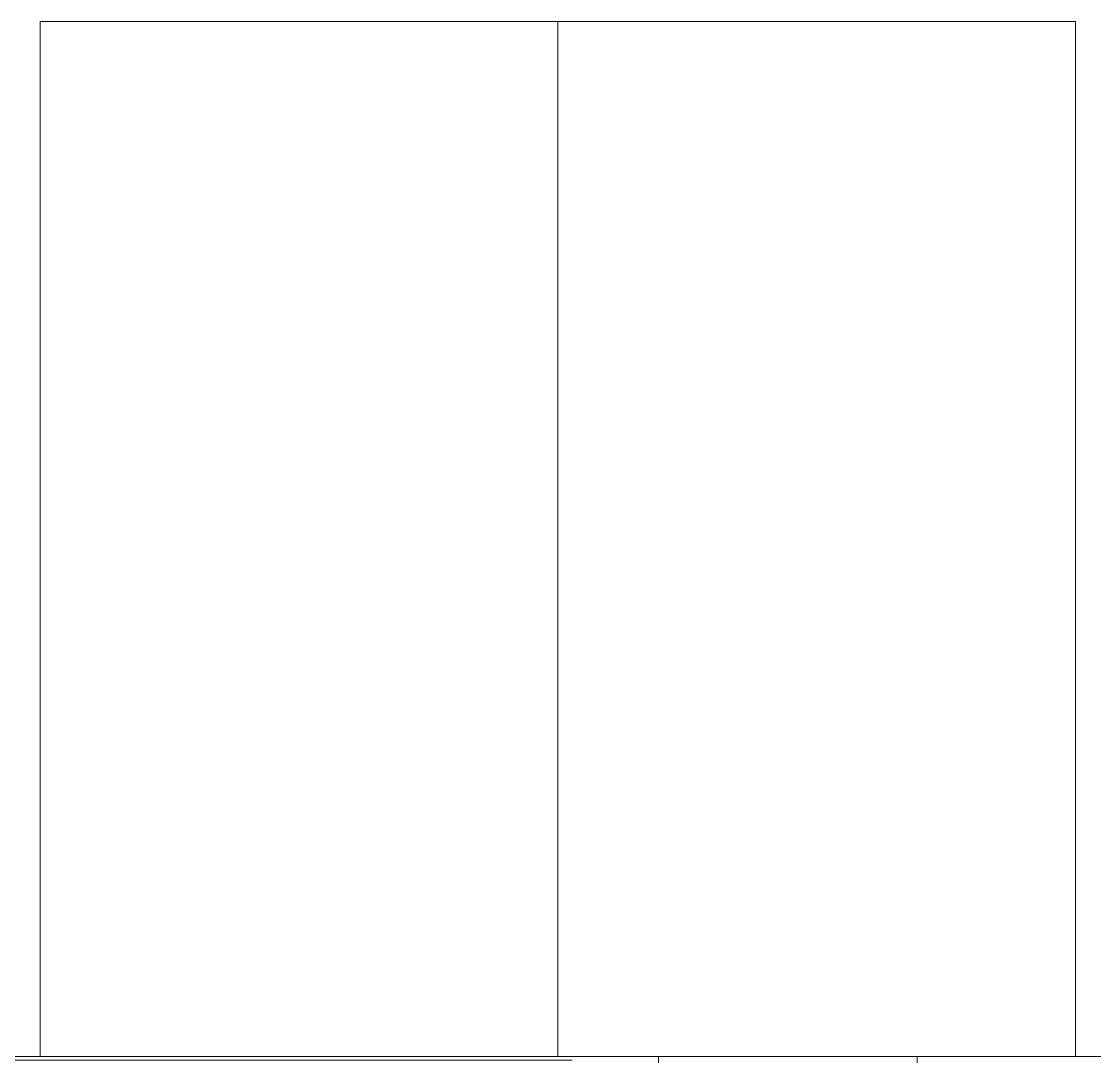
# Model space of a CAD drawing. Header units: inches. Extents: x 21386 to 98862, y -290 to 853.
# Drawn here: x 29867 to 29941.6, y 0 to 72 of the extents above; entities that cross this region are included whole.
import ezdxf

# ---------------------------------------------------------------- set-up
doc = ezdxf.new("R2010")
doc.units = ezdxf.units.IN
doc.header["$MEASUREMENT"] = 0
doc.linetypes.add('Grid Line 1_2_', pattern=[0.875, 0.5, -0.125, 0.125, -0.125])
for name, color, linetype, lineweight in [('A-FLOR-LEVL', 51, 'Continuous', 9), ('C-TOPO', 7, 'Continuous', 13), ('E-ELEC-EQPM', 71, 'Continuous', 13)]:
    doc.layers.add(name, color=color, linetype=linetype, lineweight=lineweight)

# ---------------------------------------------------------------- blocks, each defined once
blk = doc.blocks.new('Transformer-Dry-Type-Siemens - 6x6x6-1004770-Building Section - North_South looking East _ Clinic')
at = {"layer": 'E-ELEC-EQPM', "color": 8, "lineweight": 9}
for p, q in [((22913.053, 72), (22877.053, 72)), ((22913.053, 72), (22877.053, 72)), ((22913.053, 0), (22913.053, 72)), ((22913.053, 0), (22913.053, 72))]:
    blk.add_line(p, q, dxfattribs=at)
blk = doc.blocks.new('Transformer-Dry-Type-Siemens - 6x3x6-1005805-Building Section - North_South looking East _ Clinic')
at = {"layer": 'E-ELEC-EQPM', "color": 8, "lineweight": 9}
for p, q in [((22841.053, 72), (22841.053, 0)), ((22877.053, 72), (22841.053, 72)), ((22877.053, 72), (22841.053, 72)), ((22841.053, 72), (22841.053, 0)), ((22877.053, 0), (22877.053, 72)), ((22877.053, 0), (22877.053, 72))]:
    blk.add_line(p, q, dxfattribs=at)

msp = doc.modelspace()

# ---------------------------------------------------------------- hatches: boundary and pattern name
at = {"layer": 'C-TOPO', "lineweight": 9}
h = msp.add_hatch(dxfattribs=at)
h.set_pattern_fill('FP_18', color=8, style=0, pattern_type=2)
h.set_pattern_definition([(0, (22033.27, 107.706), (48, 48), [48, -48]), (0, (22033.27, 125.706), (48, 48), [48, -48]), (0, (22033.27, 143.706), (48, 48), [48, -48]), (90, (22039.27, 149.706), (-48, 48), [48, -48]), (90, (22057.27, 149.706), (-48, 48), [48, -48]), (90, (22075.27, 149.706), (-48, 48), [48, -48])])
h.paths.add_polyline_path([(29989.579, -79.815), (30061.14, -79.815), (30061.14, 0), (29828.064, 0), (29828.064, -36), (29831.064, -36), (29831.064, -48), (29818.064, -48), (29818.064, -79.815), (29948.913, -79.815)], flags=0)

# ---------------------------------------------------------------- linework, layer by layer
at = {"layer": 'A-FLOR-LEVL', "linetype": 'Grid Line 1_2_'}
msp.add_line((27388.862, 0), (30688.155, 0), dxfattribs=at)
at = {"layer": 'C-TOPO'}
msp.add_line((29828.064, 0), (29948.913, 0), dxfattribs=at)
at = {"layer": 'C-TOPO', "color": 8, "lineweight": 9}
msp.add_line((29828.064, 0), (29948.914, 0), dxfattribs=at)

# ---------------------------------------------------------------- block references
at = {"layer": 'E-ELEC-EQPM', "color": 8, "lineweight": 9}
for name in ['Transformer-Dry-Type-Siemens - 6x3x6-1005805-Building Section - North_South looking East _ Clinic', 'Transformer-Dry-Type-Siemens - 6x6x6-1004770-Building Section - North_South looking East _ Clinic']:
    msp.add_blockref(name, (7027.261, 0), dxfattribs=at)

doc.saveas('drawing.dxf')
